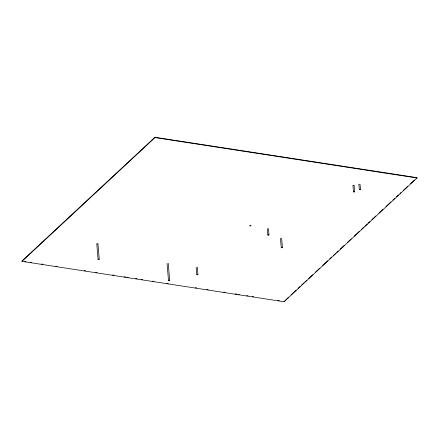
<?xml version="1.0" encoding="UTF-8"?>
<svg xmlns="http://www.w3.org/2000/svg" width="439" height="439" viewBox="0 0 439 439"><rect width="100%" height="100%" fill="white"/><g stroke="black" fill="none" stroke-linecap="round" stroke-linejoin="round"><path stroke-width="0.66" d="M98.084 259.433C99.23 258.346 99.543 260.223 98.084 259.433L96.789 243.963M168.488 280.4C169.63 279.314 169.948 281.19 168.488 280.4L167.061 263.416M196.793 274.545C197.934 273.459 198.252 275.341 196.793 274.545L196.189 267.373M267.834 235.035C268.975 233.954 269.294 235.831 267.834 235.035L267.302 228.724M281.251 247.645C282.392 246.559 282.711 248.441 281.251 247.645L280.466 238.317M353.488 191.87C354.63 190.784 354.948 192.666 353.488 191.87L352.961 185.571M359.316 189.549C360.457 188.468 360.77 190.345 359.316 189.549L358.888 184.457M154.945 137.248L21.95 261.002L21.977 261.353L284.055 301.752L417.05 177.998L417.023 177.647L154.945 137.248L154.978 137.599L21.977 261.353M288.538 297.198L284.055 301.752M291.052 294.86L296.067 290.19M298.076 288.324L300.084 286.458M301.588 285.054L304.101 282.721M305.1 281.783L306.609 280.384M308.617 278.518L312.628 274.781M315.641 271.977L319.658 268.245M322.665 265.441L327.686 260.771M329.694 258.906L331.703 257.034M333.206 255.635L335.714 253.298M336.718 252.365L338.228 250.965M340.23 249.094L344.247 245.363M347.26 242.558L351.277 238.821M354.284 236.023L359.305 231.353M361.313 229.482L363.322 227.616M364.825 226.211L367.333 223.879M368.337 222.946L369.847 221.541M371.849 219.676L375.866 215.939M378.879 213.14L382.89 209.403M385.903 206.599L390.924 201.929M392.932 200.063L394.935 198.192M396.444 196.793L398.453 194.927M399.956 193.522L400.961 192.589M403.468 190.257L407.485 186.52M410.498 183.716L414.509 179.979M96.849 243.815L97.952 243.804M358.948 184.303L359.349 184.144M353.115 185.357L353.949 185.285M154.978 137.599L417.05 177.998M24.661 261.419L26.011 261.628M30.077 262.253L31.432 262.462M41.59 264.026L42.945 264.234M55.808 266.221L57.163 266.429M84.25 270.605L85.605 270.814M95.762 272.378L97.118 272.586M112.691 274.99L114.047 275.198M124.204 276.762L125.559 276.971M126.915 277.179L128.27 277.388M135.717 278.54L137.072 278.749M141.133 279.374L142.488 279.583M152.646 281.147L154.001 281.355M166.869 283.342L168.225 283.55M195.311 287.726L196.667 287.935M206.824 289.499L208.179 289.707M223.753 292.111L225.108 292.319M235.266 293.883L236.621 294.092M237.976 294.3L239.326 294.509M246.778 295.656L248.134 295.87M252.195 296.495L253.55 296.704M277.931 300.463L279.281 300.671M268.405 228.494L269.014 234.953M197.292 267.137L197.967 274.463M281.635 238.157L282.431 247.563M360.062 184.369L360.49 189.467M354.136 185.488L354.668 191.788M168.241 263.334L169.668 280.312M97.963 243.881L99.263 259.345M249.791 225.816L250.96 225.811L249.791 225.816"/></g></svg>
